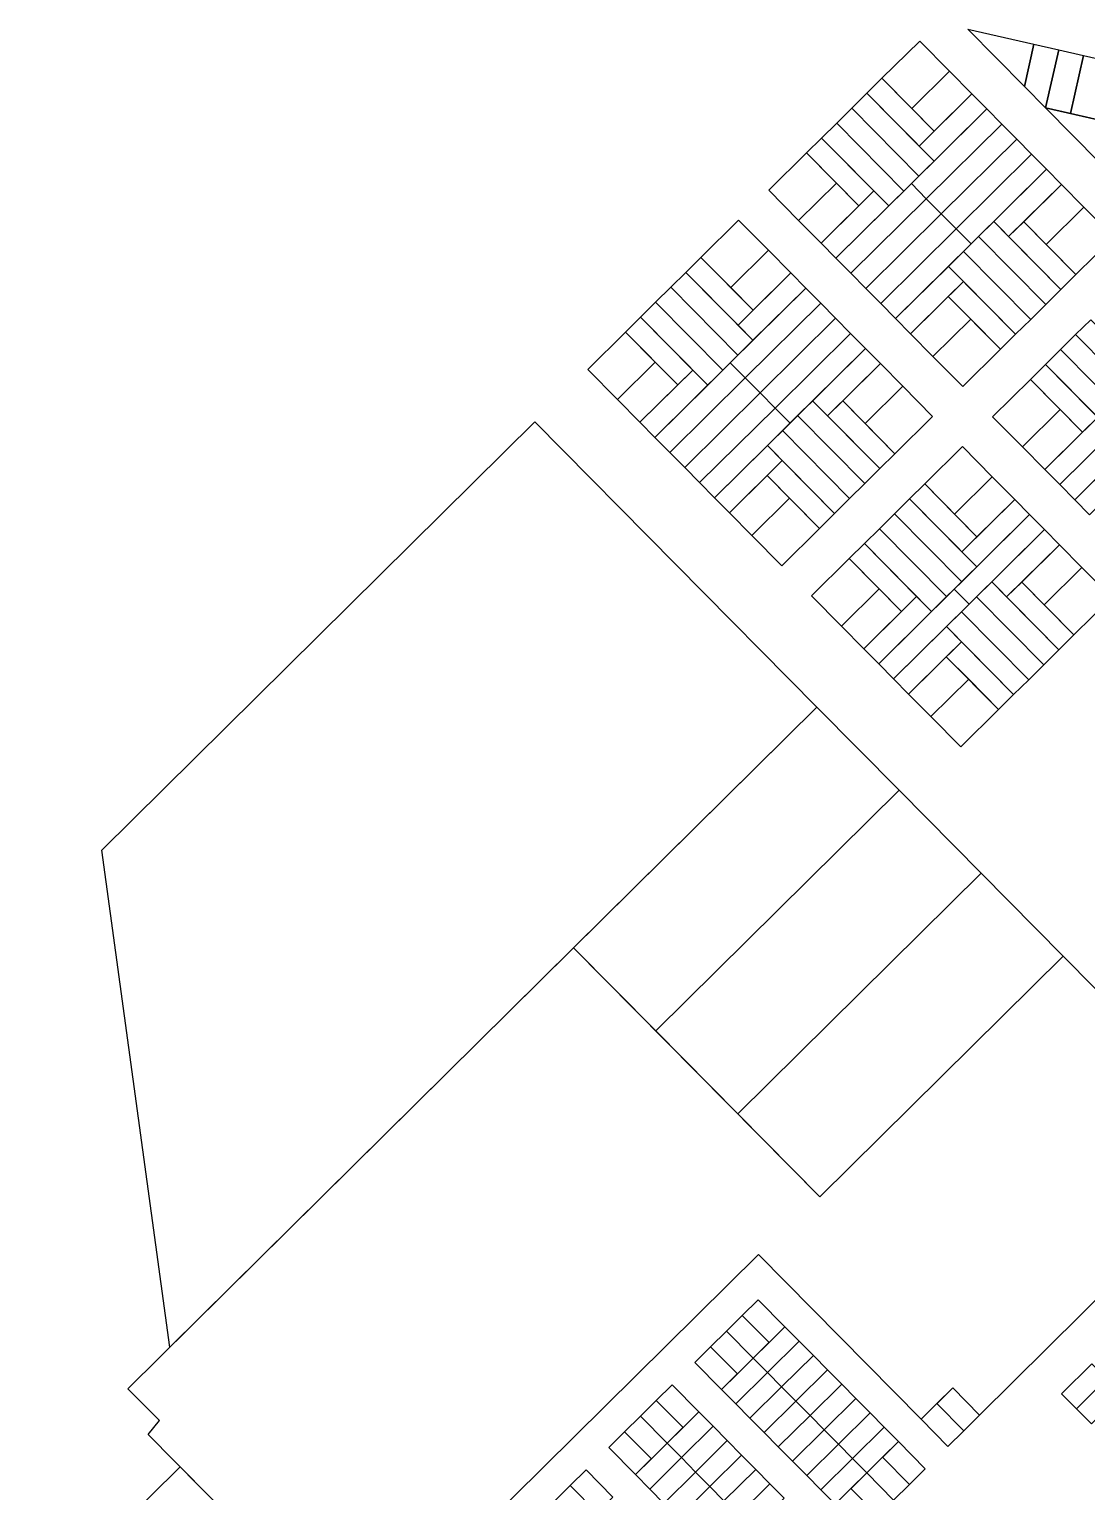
# Model space of a CAD drawing. Header units: metres. Extents: x 5590187 to 5598444, y 6961268 to 6971080.
# Drawn here: x 5594221 to 5594720, y 6969209 to 6969898 of the extents above; entities that cross this region are included whole.
import ezdxf

# ---------------------------------------------------------------- set-up
doc = ezdxf.new("R2010")
doc.units = ezdxf.units.M
doc.layers.add('zz_catastro_fontana', color=7, linetype='Continuous')

msp = doc.modelspace()

# ---------------------------------------------------------------- linework, layer by layer
at = {"layer": 'zz_catastro_fontana'}
for points in [[(5594640.81, 6969892.23), (5594654.87, 6969878.01), (5594637.1, 6969860.44), (5594623.03, 6969874.66), (5594640.81, 6969892.23)], [(5594694.62, 6969890.67), (5594690.11, 6969870.83), (5594663.47, 6969897.77), (5594694.62, 6969890.67)], [(5594706.32, 6969888.01), (5594700.11, 6969860.71), (5594690.11, 6969870.83), (5594694.62, 6969890.67), (5594706.32, 6969888.01)], [(5594718.03, 6969885.35), (5594711.81, 6969858.05), (5594700.11, 6969860.71), (5594706.32, 6969888.01), (5594718.03, 6969885.35)], [(5594729.73, 6969882.69), (5594723.51, 6969855.38), (5594711.81, 6969858.05), (5594718.03, 6969885.35), (5594729.73, 6969882.69)], [(5594637.1, 6969860.44), (5594654.87, 6969878.01), (5594665.42, 6969867.35), (5594647.64, 6969849.77), (5594637.1, 6969860.44)], [(5594623.03, 6969874.66), (5594647.64, 6969849.77), (5594640.53, 6969842.74), (5594615.92, 6969867.62), (5594623.03, 6969874.66)], [(5594615.92, 6969867.62), (5594647.56, 6969835.63), (5594640.45, 6969828.6), (5594608.81, 6969860.59), (5594615.92, 6969867.62)], [(5594665.42, 6969867.35), (5594672.45, 6969860.24), (5594647.56, 6969835.63), (5594640.53, 6969842.74), (5594665.42, 6969867.35)], [(5594608.81, 6969860.59), (5594640.45, 6969828.6), (5594633.34, 6969821.56), (5594601.7, 6969853.56), (5594608.81, 6969860.59)], [(5594672.45, 6969860.24), (5594679.48, 6969853.13), (5594643.93, 6969817.97), (5594636.9, 6969825.08), (5594672.45, 6969860.24)], [(5594741.6, 6969851.27), (5594725.34, 6969835.19), (5594700.11, 6969860.71), (5594741.6, 6969851.27)], [(5594601.7, 6969853.56), (5594633.34, 6969821.56), (5594626.23, 6969814.53), (5594594.59, 6969846.53), (5594601.7, 6969853.56)], [(5594679.48, 6969853.13), (5594686.51, 6969846.02), (5594650.96, 6969810.86), (5594643.93, 6969817.97), (5594679.48, 6969853.13)], [(5594587.48, 6969839.5), (5594594.59, 6969846.53), (5594619.2, 6969821.64), (5594612.09, 6969814.61), (5594587.48, 6969839.5)], [(5594686.51, 6969846.02), (5594693.54, 6969838.91), (5594657.99, 6969803.75), (5594650.96, 6969810.86), (5594686.51, 6969846.02)], [(5594569.7, 6969821.92), (5594587.48, 6969839.5), (5594601.54, 6969825.28), (5594583.77, 6969807.7), (5594569.7, 6969821.92)], [(5594693.54, 6969838.91), (5594700.58, 6969831.8), (5594665.02, 6969796.64), (5594657.99, 6969803.75), (5594693.54, 6969838.91)], [(5594707.61, 6969824.69), (5594682.72, 6969800.08), (5594675.69, 6969807.19), (5594700.58, 6969831.8), (5594707.61, 6969824.69)], [(5594601.54, 6969825.28), (5594612.09, 6969814.61), (5594594.32, 6969797.03), (5594583.77, 6969807.7), (5594601.54, 6969825.28)], [(5594601.35, 6969789.92), (5594636.9, 6969825.08), (5594643.93, 6969817.97), (5594608.38, 6969782.81), (5594601.35, 6969789.92)], [(5594700.38, 6969796.44), (5594689.83, 6969807.11), (5594707.61, 6969824.69), (5594718.16, 6969814.02), (5594700.38, 6969796.44)], [(5594594.32, 6969797.03), (5594619.2, 6969821.64), (5594626.23, 6969814.53), (5594601.35, 6969789.92), (5594594.32, 6969797.03)], [(5594608.38, 6969782.81), (5594643.93, 6969817.97), (5594650.96, 6969810.86), (5594615.41, 6969775.7), (5594608.38, 6969782.81)], [(5594615.41, 6969775.7), (5594650.96, 6969810.86), (5594657.99, 6969803.75), (5594622.44, 6969768.59), (5594615.41, 6969775.7)], [(5594732.22, 6969799.8), (5594714.44, 6969782.22), (5594700.38, 6969796.44), (5594718.16, 6969814.02), (5594732.22, 6969799.8)], [(5594555.48, 6969807.86), (5594569.55, 6969793.64), (5594551.77, 6969776.06), (5594537.71, 6969790.28), (5594555.48, 6969807.86)], [(5594622.44, 6969768.59), (5594657.99, 6969803.75), (5594665.02, 6969796.64), (5594629.47, 6969761.48), (5594622.44, 6969768.59)], [(5594707.33, 6969775.19), (5594700.22, 6969768.16), (5594668.58, 6969800.15), (5594675.69, 6969807.19), (5594707.33, 6969775.19)], [(5594714.44, 6969782.22), (5594707.33, 6969775.19), (5594682.72, 6969800.08), (5594689.83, 6969807.11), (5594714.44, 6969782.22)], [(5594700.22, 6969768.16), (5594693.11, 6969761.13), (5594661.47, 6969793.12), (5594668.58, 6969800.15), (5594700.22, 6969768.16)], [(5594537.71, 6969790.28), (5594562.32, 6969765.39), (5594555.21, 6969758.36), (5594530.6, 6969783.25), (5594537.71, 6969790.28)], [(5594551.77, 6969776.06), (5594569.55, 6969793.64), (5594580.09, 6969782.97), (5594562.32, 6969765.39), (5594551.77, 6969776.06)], [(5594693.11, 6969761.13), (5594686, 6969754.09), (5594654.36, 6969786.09), (5594661.47, 6969793.12), (5594693.11, 6969761.13)], [(5594530.6, 6969783.25), (5594562.24, 6969751.25), (5594555.13, 6969744.22), (5594523.49, 6969776.21), (5594530.6, 6969783.25)], [(5594580.09, 6969782.97), (5594587.13, 6969775.86), (5594562.24, 6969751.25), (5594555.21, 6969758.36), (5594580.09, 6969782.97)], [(5594636.5, 6969754.37), (5594629.47, 6969761.48), (5594654.36, 6969786.09), (5594661.39, 6969778.98), (5594636.5, 6969754.37)], [(5594523.49, 6969776.21), (5594555.13, 6969744.22), (5594548.02, 6969737.19), (5594516.38, 6969769.18), (5594523.49, 6969776.21)], [(5594587.13, 6969775.86), (5594594.16, 6969768.75), (5594558.61, 6969733.59), (5594551.57, 6969740.7), (5594587.13, 6969775.86)], [(5594678.89, 6969747.06), (5594654.28, 6969771.95), (5594661.39, 6969778.98), (5594686, 6969754.09), (5594678.89, 6969747.06)], [(5594516.38, 6969769.18), (5594548.02, 6969737.19), (5594540.91, 6969730.15), (5594509.27, 6969762.15), (5594516.38, 6969769.18)], [(5594594.16, 6969768.75), (5594601.19, 6969761.64), (5594565.64, 6969726.48), (5594558.61, 6969733.59), (5594594.16, 6969768.75)], [(5594664.83, 6969761.28), (5594647.05, 6969743.71), (5594636.5, 6969754.37), (5594654.28, 6969771.95), (5594664.83, 6969761.28)], [(5594502.16, 6969755.12), (5594509.27, 6969762.15), (5594533.88, 6969737.26), (5594526.77, 6969730.23), (5594502.16, 6969755.12)], [(5594601.19, 6969761.64), (5594608.22, 6969754.53), (5594572.67, 6969719.37), (5594565.64, 6969726.48), (5594601.19, 6969761.64)], [(5594661.11, 6969729.48), (5594647.05, 6969743.71), (5594664.83, 6969761.28), (5594678.89, 6969747.06), (5594661.11, 6969729.48)], [(5594721.4, 6969760.97), (5594753.04, 6969728.97), (5594745.93, 6969721.94), (5594714.28, 6969753.94), (5594721.4, 6969760.97)], [(5594484.38, 6969737.54), (5594502.16, 6969755.12), (5594516.22, 6969740.9), (5594498.44, 6969723.32), (5594484.38, 6969737.54)], [(5594608.22, 6969754.53), (5594615.25, 6969747.42), (5594579.7, 6969712.26), (5594572.67, 6969719.37), (5594608.22, 6969754.53)], [(5594714.28, 6969753.94), (5594745.93, 6969721.94), (5594738.82, 6969714.91), (5594707.17, 6969746.91), (5594714.28, 6969753.94)], [(5594622.28, 6969740.31), (5594597.4, 6969715.7), (5594590.37, 6969722.81), (5594615.25, 6969747.42), (5594622.28, 6969740.31)], [(5594707.17, 6969746.91), (5594738.82, 6969714.91), (5594731.71, 6969707.88), (5594700.06, 6969739.87), (5594707.17, 6969746.91)], [(5594516.22, 6969740.9), (5594526.77, 6969730.23), (5594508.99, 6969712.65), (5594498.44, 6969723.32), (5594516.22, 6969740.9)], [(5594516.02, 6969705.54), (5594551.57, 6969740.7), (5594558.61, 6969733.59), (5594523.05, 6969698.43), (5594516.02, 6969705.54)], [(5594615.06, 6969712.06), (5594604.51, 6969722.73), (5594622.28, 6969740.31), (5594632.83, 6969729.64), (5594615.06, 6969712.06)], [(5594692.95, 6969732.84), (5594700.06, 6969739.87), (5594724.67, 6969714.99), (5594717.56, 6969707.96), (5594692.95, 6969732.84)], [(5594508.99, 6969712.65), (5594533.88, 6969737.26), (5594540.91, 6969730.15), (5594516.02, 6969705.54), (5594508.99, 6969712.65)], [(5594523.05, 6969698.43), (5594558.61, 6969733.59), (5594565.64, 6969726.48), (5594530.09, 6969691.32), (5594523.05, 6969698.43)], [(5594675.18, 6969715.26), (5594692.95, 6969732.84), (5594707.02, 6969718.62), (5594689.24, 6969701.04), (5594675.18, 6969715.26)], [(5594530.09, 6969691.32), (5594565.64, 6969726.48), (5594572.67, 6969719.37), (5594537.12, 6969684.21), (5594530.09, 6969691.32)], [(5594646.89, 6969715.42), (5594629.12, 6969697.84), (5594615.06, 6969712.06), (5594632.83, 6969729.64), (5594646.89, 6969715.42)], [(5594537.12, 6969684.21), (5594572.67, 6969719.37), (5594579.7, 6969712.26), (5594544.15, 6969677.1), (5594537.12, 6969684.21)], [(5594622.01, 6969690.81), (5594614.9, 6969683.78), (5594583.26, 6969715.78), (5594590.37, 6969722.81), (5594622.01, 6969690.81)], [(5594629.12, 6969697.84), (5594622.01, 6969690.81), (5594597.4, 6969715.7), (5594604.51, 6969722.73), (5594629.12, 6969697.84)], [(5594459.49, 6969712.93), (5594592.39, 6969578.54), (5594287.5, 6969277.03), (5594255.49, 6969511.19), (5594459.49, 6969712.93)], [(5594614.9, 6969683.78), (5594607.79, 6969676.75), (5594576.15, 6969708.74), (5594583.26, 6969715.78), (5594614.9, 6969683.78)], [(5594707.02, 6969718.62), (5594717.56, 6969707.96), (5594699.79, 6969690.38), (5594689.24, 6969701.04), (5594707.02, 6969718.62)], [(5594699.79, 6969690.38), (5594724.67, 6969714.99), (5594731.71, 6969707.88), (5594706.82, 6969683.27), (5594699.79, 6969690.38)], [(5594706.82, 6969683.27), (5594742.37, 6969718.42), (5594749.4, 6969711.31), (5594713.85, 6969676.16), (5594706.82, 6969683.27)], [(5594607.79, 6969676.75), (5594600.68, 6969669.72), (5594569.03, 6969701.71), (5594576.15, 6969708.74), (5594607.79, 6969676.75)], [(5594551.18, 6969669.99), (5594544.15, 6969677.1), (5594569.03, 6969701.71), (5594576.07, 6969694.6), (5594551.18, 6969669.99)], [(5594660.96, 6969701.2), (5594675.02, 6969686.98), (5594657.24, 6969669.4), (5594643.18, 6969683.62), (5594660.96, 6969701.2)], [(5594720.88, 6969669.05), (5594713.85, 6969676.16), (5594738.74, 6969700.77), (5594745.77, 6969693.66), (5594720.88, 6969669.05)], [(5594593.57, 6969662.68), (5594568.96, 6969687.57), (5594576.07, 6969694.6), (5594600.68, 6969669.72), (5594593.57, 6969662.68)], [(5594579.5, 6969676.91), (5594561.73, 6969659.33), (5594551.18, 6969669.99), (5594568.96, 6969687.57), (5594579.5, 6969676.91)], [(5594657.24, 6969669.4), (5594675.02, 6969686.98), (5594685.57, 6969676.31), (5594667.79, 6969658.74), (5594657.24, 6969669.4)], [(5594643.18, 6969683.62), (5594667.79, 6969658.74), (5594660.68, 6969651.7), (5594636.07, 6969676.59), (5594643.18, 6969683.62)], [(5594575.79, 6969645.11), (5594561.73, 6969659.33), (5594579.5, 6969676.91), (5594593.57, 6969662.68), (5594575.79, 6969645.11)], [(5594636.07, 6969676.59), (5594667.71, 6969644.59), (5594660.6, 6969637.56), (5594628.96, 6969669.56), (5594636.07, 6969676.59)], [(5594685.57, 6969676.31), (5594692.6, 6969669.2), (5594667.71, 6969644.59), (5594660.68, 6969651.7), (5594685.57, 6969676.31)], [(5594628.96, 6969669.56), (5594660.6, 6969637.56), (5594653.49, 6969630.53), (5594621.85, 6969662.53), (5594628.96, 6969669.56)], [(5594692.6, 6969669.2), (5594699.63, 6969662.09), (5594664.08, 6969626.94), (5594657.05, 6969634.05), (5594692.6, 6969669.2)], [(5594621.85, 6969662.53), (5594653.49, 6969630.53), (5594646.38, 6969623.5), (5594614.74, 6969655.5), (5594621.85, 6969662.53)], [(5594706.66, 6969654.98), (5594681.78, 6969630.37), (5594674.74, 6969637.48), (5594699.63, 6969662.09), (5594706.66, 6969654.98)], [(5594607.63, 6969648.46), (5594614.74, 6969655.5), (5594639.35, 6969630.61), (5594632.24, 6969623.58), (5594607.63, 6969648.46)], [(5594699.43, 6969626.74), (5594688.89, 6969637.4), (5594706.66, 6969654.98), (5594717.21, 6969644.32), (5594699.43, 6969626.74)], [(5594589.85, 6969630.88), (5594607.63, 6969648.46), (5594621.69, 6969634.24), (5594603.92, 6969616.66), (5594589.85, 6969630.88)], [(5594731.27, 6969630.1), (5594713.5, 6969612.52), (5594699.43, 6969626.74), (5594717.21, 6969644.32), (5594731.27, 6969630.1)], [(5594706.39, 6969605.49), (5594699.28, 6969598.46), (5594667.63, 6969630.45), (5594674.74, 6969637.48), (5594706.39, 6969605.49)], [(5594713.5, 6969612.52), (5594706.39, 6969605.49), (5594681.78, 6969630.37), (5594688.89, 6969637.4), (5594713.5, 6969612.52)], [(5594621.69, 6969634.24), (5594632.24, 6969623.58), (5594614.46, 6969606), (5594603.92, 6969616.66), (5594621.69, 6969634.24)], [(5594614.46, 6969606), (5594639.35, 6969630.61), (5594646.38, 6969623.5), (5594621.5, 6969598.89), (5594614.46, 6969606)], [(5594621.5, 6969598.89), (5594657.05, 6969634.05), (5594664.08, 6969626.94), (5594628.53, 6969591.78), (5594621.5, 6969598.89)], [(5594699.28, 6969598.46), (5594692.17, 6969591.42), (5594660.52, 6969623.42), (5594667.63, 6969630.45), (5594699.28, 6969598.46)], [(5594692.17, 6969591.42), (5594685.06, 6969584.39), (5594653.41, 6969616.39), (5594660.52, 6969623.42), (5594692.17, 6969591.42)], [(5594635.56, 6969584.67), (5594628.53, 6969591.78), (5594653.41, 6969616.39), (5594660.45, 6969609.28), (5594635.56, 6969584.67)], [(5594677.95, 6969577.36), (5594653.33, 6969602.25), (5594660.45, 6969609.28), (5594685.06, 6969584.39), (5594677.95, 6969577.36)], [(5594663.88, 6969591.58), (5594646.11, 6969574), (5594635.56, 6969584.67), (5594653.33, 6969602.25), (5594663.88, 6969591.58)], [(5594660.17, 6969559.78), (5594646.11, 6969574), (5594663.88, 6969591.58), (5594677.95, 6969577.36), (5594660.17, 6969559.78)], [(5594592.39, 6969578.54), (5594631.06, 6969539.44), (5594516.44, 6969426.08), (5594477.76, 6969465.19), (5594592.39, 6969578.54)], [(5594631.06, 6969539.44), (5594669.74, 6969500.33), (5594555.11, 6969386.97), (5594516.44, 6969426.08), (5594631.06, 6969539.44)], [(5594669.74, 6969500.33), (5594708.41, 6969461.22), (5594593.79, 6969347.87), (5594555.11, 6969386.97), (5594669.74, 6969500.33)], [(5594797.01, 6969371.63), (5594669.02, 6969245.06), (5594656.37, 6969257.86), (5594641.43, 6969243.1), (5594564.79, 6969320.6), (5594377.08, 6969134.97), (5594277.3, 6969235.86), (5594282.63, 6969242.42), (5594267.73, 6969257.48), (5594477.76, 6969465.19), (5594593.79, 6969347.87), (5594708.41, 6969461.22), (5594797.01, 6969371.63)], [(5594569.86, 6969279.21), (5594557.21, 6969292), (5594564.67, 6969299.39), (5594577.33, 6969286.59), (5594569.86, 6969279.21)], [(5594549.74, 6969284.62), (5594557.21, 6969292), (5594569.86, 6969279.21), (5594562.4, 6969271.82), (5594549.74, 6969284.62)], [(5594562.4, 6969271.82), (5594577.33, 6969286.59), (5594584.01, 6969279.83), (5594569.08, 6969265.07), (5594562.4, 6969271.82)], [(5594554.93, 6969264.44), (5594542.27, 6969277.24), (5594549.74, 6969284.62), (5594562.4, 6969271.82), (5594554.93, 6969264.44)], [(5594569.08, 6969265.07), (5594584.01, 6969279.83), (5594590.69, 6969273.08), (5594575.76, 6969258.31), (5594569.08, 6969265.07)], [(5594534.81, 6969269.85), (5594542.27, 6969277.24), (5594554.93, 6969264.44), (5594547.47, 6969257.06), (5594534.81, 6969269.85)], [(5594547.47, 6969257.06), (5594562.4, 6969271.82), (5594569.08, 6969265.07), (5594554.15, 6969250.3), (5594547.47, 6969257.06)], [(5594575.76, 6969258.31), (5594590.69, 6969273.08), (5594597.37, 6969266.32), (5594582.44, 6969251.56), (5594575.76, 6969258.31)], [(5594554.15, 6969250.3), (5594569.08, 6969265.07), (5594575.76, 6969258.31), (5594560.83, 6969243.55), (5594554.15, 6969250.3)], [(5594582.44, 6969251.56), (5594597.37, 6969266.32), (5594604.05, 6969259.57), (5594589.12, 6969244.8), (5594582.44, 6969251.56)], [(5594707.62, 6969255.1), (5594721.84, 6969269.17), (5594728.87, 6969262.06), (5594714.65, 6969247.99), (5594707.62, 6969255.1)], [(5594529.33, 6969239.13), (5594516.68, 6969251.92), (5594524.14, 6969259.31), (5594536.8, 6969246.51), (5594529.33, 6969239.13)], [(5594560.83, 6969243.55), (5594575.76, 6969258.31), (5594582.44, 6969251.56), (5594567.51, 6969236.79), (5594560.83, 6969243.55)], [(5594589.12, 6969244.8), (5594604.05, 6969259.57), (5594610.73, 6969252.81), (5594595.8, 6969238.05), (5594589.12, 6969244.8)], [(5594661.56, 6969237.68), (5594648.9, 6969250.48), (5594656.37, 6969257.86), (5594669.02, 6969245.06), (5594661.56, 6969237.68)], [(5594714.65, 6969247.99), (5594728.87, 6969262.06), (5594735.9, 6969254.95), (5594721.68, 6969240.88), (5594714.65, 6969247.99)], [(5594509.21, 6969244.54), (5594516.68, 6969251.92), (5594529.33, 6969239.13), (5594521.87, 6969231.74), (5594509.21, 6969244.54)], [(5594567.51, 6969236.79), (5594582.44, 6969251.56), (5594589.12, 6969244.8), (5594574.19, 6969230.04), (5594567.51, 6969236.79)], [(5594595.8, 6969238.05), (5594610.73, 6969252.81), (5594617.41, 6969246.06), (5594602.48, 6969231.29), (5594595.8, 6969238.05)], [(5594641.43, 6969243.1), (5594648.9, 6969250.48), (5594661.56, 6969237.68), (5594654.09, 6969230.3), (5594641.43, 6969243.1)], [(5594514.4, 6969224.36), (5594501.75, 6969237.16), (5594509.21, 6969244.54), (5594521.87, 6969231.74), (5594514.4, 6969224.36)], [(5594521.87, 6969231.74), (5594536.8, 6969246.51), (5594543.48, 6969239.75), (5594528.55, 6969224.99), (5594521.87, 6969231.74)], [(5594574.19, 6969230.04), (5594589.12, 6969244.8), (5594595.8, 6969238.05), (5594580.87, 6969223.28), (5594574.19, 6969230.04)], [(5594602.48, 6969231.29), (5594617.41, 6969246.06), (5594624.09, 6969239.3), (5594609.16, 6969224.54), (5594602.48, 6969231.29)], [(5594494.28, 6969229.77), (5594501.75, 6969237.16), (5594514.4, 6969224.36), (5594506.94, 6969216.98), (5594494.28, 6969229.77)], [(5594528.55, 6969224.99), (5594543.48, 6969239.75), (5594550.16, 6969233), (5594535.23, 6969218.23), (5594528.55, 6969224.99)], [(5594580.87, 6969223.28), (5594595.8, 6969238.05), (5594602.48, 6969231.29), (5594587.55, 6969216.53), (5594580.87, 6969223.28)], [(5594609.16, 6969224.54), (5594624.09, 6969239.3), (5594630.77, 6969232.55), (5594615.84, 6969217.78), (5594609.16, 6969224.54)], [(5594506.94, 6969216.98), (5594521.87, 6969231.74), (5594528.55, 6969224.99), (5594513.62, 6969210.22), (5594506.94, 6969216.98)], [(5594535.23, 6969218.23), (5594550.16, 6969233), (5594556.84, 6969226.24), (5594541.91, 6969211.48), (5594535.23, 6969218.23)], [(5594587.55, 6969216.53), (5594602.48, 6969231.29), (5594609.16, 6969224.54), (5594594.23, 6969209.77), (5594587.55, 6969216.53)], [(5594635.96, 6969212.37), (5594623.3, 6969225.17), (5594630.77, 6969232.55), (5594643.43, 6969219.75), (5594635.96, 6969212.37)], [(5594513.62, 6969210.22), (5594528.55, 6969224.99), (5594535.23, 6969218.23), (5594520.3, 6969203.47), (5594513.62, 6969210.22)], [(5594541.91, 6969211.48), (5594556.84, 6969226.24), (5594563.52, 6969219.49), (5594548.59, 6969204.72), (5594541.91, 6969211.48)], [(5594594.23, 6969209.77), (5594609.16, 6969224.54), (5594615.84, 6969217.78), (5594600.91, 6969203.02), (5594594.23, 6969209.77)], [(5594615.84, 6969217.78), (5594623.3, 6969225.17), (5594635.96, 6969212.37), (5594628.49, 6969204.98), (5594615.84, 6969217.78)], [(5594466.38, 6969044.67), (5594395.27, 6968974.35), (5594221.24, 6969150.33), (5594292.35, 6969220.65), (5594466.38, 6969044.67)], [(5594488.81, 6969199.05), (5594476.15, 6969211.84), (5594483.61, 6969219.23), (5594496.27, 6969206.43), (5594488.81, 6969199.05)], [(5594520.3, 6969203.47), (5594535.23, 6969218.23), (5594541.91, 6969211.48), (5594526.98, 6969196.71), (5594520.3, 6969203.47)], [(5594548.59, 6969204.72), (5594563.52, 6969219.49), (5594570.2, 6969212.73), (5594555.27, 6969197.97), (5594548.59, 6969204.72)], [(5594621.03, 6969197.6), (5594608.37, 6969210.4), (5594615.84, 6969217.78), (5594628.49, 6969204.98), (5594621.03, 6969197.6)], [(5594468.68, 6969204.46), (5594476.15, 6969211.84), (5594488.81, 6969199.05), (5594481.34, 6969191.66), (5594468.68, 6969204.46)], [(5594526.98, 6969196.71), (5594541.91, 6969211.48), (5594548.59, 6969204.72), (5594533.66, 6969189.96), (5594526.98, 6969196.71)], [(5594555.27, 6969197.97), (5594570.2, 6969212.73), (5594576.88, 6969205.98), (5594561.95, 6969191.21), (5594555.27, 6969197.97)], [(5594600.91, 6969203.02), (5594608.37, 6969210.4), (5594621.03, 6969197.6), (5594613.56, 6969190.22), (5594600.91, 6969203.02)]]:
    msp.add_lwpolyline(points, close=True, dxfattribs=at)

doc.saveas('drawing.dxf')
